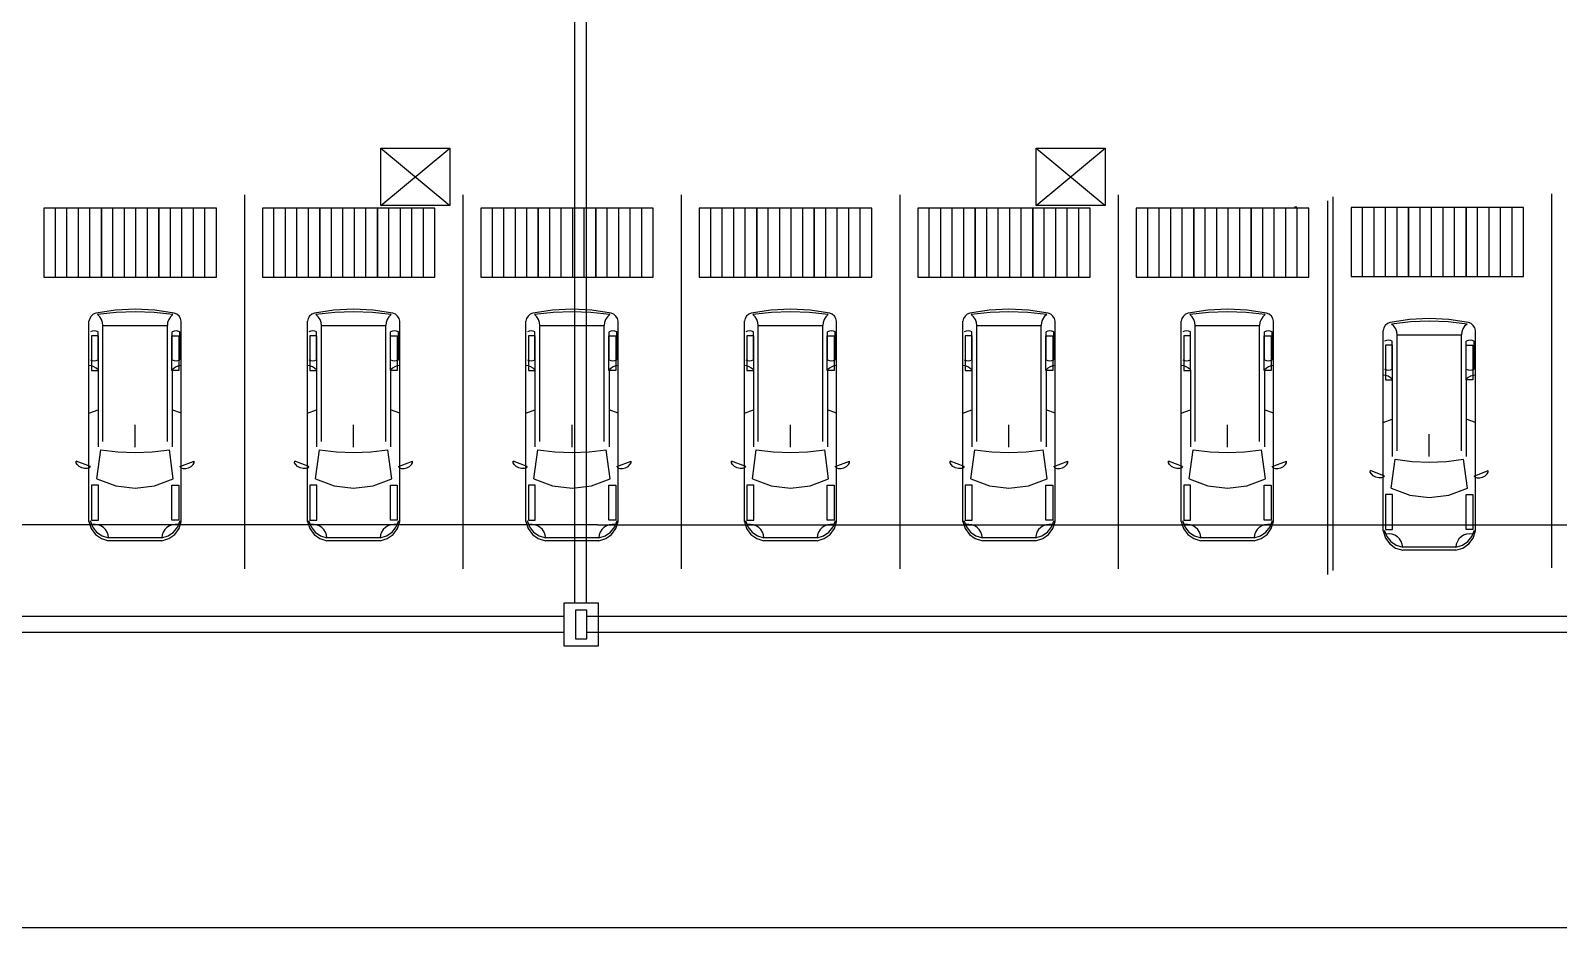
# Model space of a CAD drawing. Header units: metres. Extents: x 2 to 323, y -2 to 254.
# Drawn here: x 157.73 to 184.31, y 7.56 to 23.16 of the extents above; entities that cross this region are included whole.
import ezdxf

# ---------------------------------------------------------------- set-up
doc = ezdxf.new("R2010")
doc.units = ezdxf.units.M
for name, color, linetype in [('0-EST CORTE', 7, 'Continuous'), ('0-MUROS EXISTENTES', 7, 'Continuous'), ('0-PROYECCIONES', 7, 'Continuous'), ('0-VISTA-015', 7, 'Continuous'), ('00', 7, 'Continuous'), ('000 ALE LINEA DE CALLES', 7, 'Continuous'), ('EQ - Pallets', 7, 'Continuous'), ('PDF_2015_FC_1º Etapa_Columnas Nave', 7, 'Continuous')]:
    doc.layers.add(name, color=color, linetype=linetype)

msp = doc.modelspace()

# ---------------------------------------------------------------- linework, layer by layer
for p, q in [((157.964, 20.065), (157.964, 18.865)), ((158.964, 20.065), (157.964, 20.065)), ((158.164, 18.865), (158.164, 20.065)), ((158.364, 18.865), (158.364, 20.065)), ((158.564, 18.865), (158.564, 20.065)), ((158.764, 18.865), (158.764, 20.065)), ((158.964, 20.065), (158.964, 18.865)), ((159.964, 20.065), (158.964, 20.065)), ((158.964, 18.865), (158.964, 20.065)), ((159.164, 18.865), (159.164, 20.065)), ((159.364, 18.865), (159.364, 20.065)), ((159.564, 18.865), (159.564, 20.065)), ((159.764, 18.865), (159.764, 20.065)), ((159.964, 20.065), (159.964, 18.865)), ((160.964, 20.065), (159.964, 20.065)), ((159.964, 18.865), (159.964, 20.065)), ((160.164, 18.865), (160.164, 20.065)), ((160.364, 18.865), (160.364, 20.065)), ((160.564, 18.865), (160.564, 20.065)), ((160.764, 18.865), (160.764, 20.065)), ((160.964, 18.865), (160.964, 20.065)), ((161.764, 20.065), (161.764, 18.865)), ((162.764, 20.065), (161.764, 20.065)), ((161.964, 18.865), (161.964, 20.065)), ((162.164, 18.865), (162.164, 20.065)), ((162.364, 18.865), (162.364, 20.065)), ((162.564, 18.865), (162.564, 20.065)), ((162.764, 20.065), (162.764, 18.865)), ((163.764, 20.065), (162.764, 20.065)), ((162.764, 18.865), (162.764, 20.065)), ((162.964, 18.865), (162.964, 20.065)), ((163.164, 18.865), (163.164, 20.065)), ((163.364, 18.865), (163.364, 20.065)), ((163.564, 18.865), (163.564, 20.065)), ((163.764, 20.065), (163.764, 18.865)), ((164.764, 20.065), (163.764, 20.065)), ((163.764, 18.865), (163.764, 20.065)), ((163.964, 18.865), (163.964, 20.065)), ((164.164, 18.865), (164.164, 20.065)), ((164.364, 18.865), (164.364, 20.065)), ((164.564, 18.865), (164.564, 20.065)), ((164.764, 18.865), (164.764, 20.065)), ((165.564, 20.065), (165.564, 18.865)), ((166.564, 20.065), (165.564, 20.065)), ((165.764, 18.865), (165.764, 20.065)), ((165.964, 18.865), (165.964, 20.065)), ((166.164, 18.865), (166.164, 20.065)), ((166.364, 18.865), (166.364, 20.065)), ((166.564, 20.065), (166.564, 18.865)), ((167.564, 20.065), (166.564, 20.065)), ((166.564, 18.865), (166.564, 20.065)), ((166.764, 18.865), (166.764, 20.065)), ((166.964, 18.865), (166.964, 20.065)), ((167.164, 18.865), (167.164, 20.065)), ((167.364, 18.865), (167.364, 20.065)), ((167.564, 20.065), (167.564, 18.865)), ((168.564, 20.065), (167.564, 20.065)), ((167.564, 18.865), (167.564, 20.065)), ((167.764, 18.865), (167.764, 20.065)), ((167.964, 18.865), (167.964, 20.065)), ((168.164, 18.865), (168.164, 20.065)), ((168.364, 18.865), (168.364, 20.065)), ((168.564, 18.865), (168.564, 20.065)), ((169.364, 20.065), (169.364, 18.865)), ((170.364, 20.065), (169.364, 20.065)), ((169.564, 18.865), (169.564, 20.065)), ((169.764, 18.865), (169.764, 20.065)), ((169.964, 18.865), (169.964, 20.065)), ((170.164, 18.865), (170.164, 20.065)), ((170.364, 20.065), (170.364, 18.865)), ((171.364, 20.065), (170.364, 20.065)), ((170.364, 18.865), (170.364, 20.065)), ((170.564, 18.865), (170.564, 20.065)), ((170.764, 18.865), (170.764, 20.065)), ((170.964, 18.865), (170.964, 20.065)), ((171.164, 18.865), (171.164, 20.065)), ((171.364, 20.065), (171.364, 18.865)), ((172.364, 20.065), (171.364, 20.065)), ((171.364, 18.865), (171.364, 20.065)), ((171.564, 18.865), (171.564, 20.065)), ((171.764, 18.865), (171.764, 20.065)), ((171.964, 18.865), (171.964, 20.065)), ((172.164, 18.865), (172.164, 20.065)), ((172.364, 18.865), (172.364, 20.065)), ((173.164, 20.065), (173.164, 18.865)), ((174.164, 20.065), (173.164, 20.065)), ((173.364, 18.865), (173.364, 20.065)), ((173.564, 18.865), (173.564, 20.065)), ((173.764, 18.865), (173.764, 20.065)), ((173.964, 18.865), (173.964, 20.065)), ((174.164, 20.065), (174.164, 18.865)), ((175.164, 20.065), (174.164, 20.065)), ((174.164, 18.865), (174.164, 20.065)), ((174.364, 18.865), (174.364, 20.065)), ((174.564, 18.865), (174.564, 20.065)), ((174.764, 18.865), (174.764, 20.065)), ((174.964, 18.865), (174.964, 20.065)), ((175.164, 20.065), (175.164, 18.865)), ((176.164, 20.065), (175.164, 20.065)), ((175.164, 18.865), (175.164, 20.065)), ((175.364, 18.865), (175.364, 20.065)), ((175.564, 18.865), (175.564, 20.065)), ((175.764, 18.865), (175.764, 20.065)), ((175.964, 18.865), (175.964, 20.065)), ((176.164, 18.865), (176.164, 20.065)), ((176.964, 20.065), (176.964, 18.865)), ((177.964, 20.065), (176.964, 20.065)), ((177.164, 18.865), (177.164, 20.065)), ((177.364, 18.865), (177.364, 20.065)), ((177.564, 18.865), (177.564, 20.065)), ((177.764, 18.865), (177.764, 20.065)), ((177.964, 20.065), (177.964, 18.865)), ((178.964, 20.065), (177.964, 20.065)), ((177.964, 18.865), (177.964, 20.065)), ((178.164, 18.865), (178.164, 20.065)), ((178.364, 18.865), (178.364, 20.065)), ((178.564, 18.865), (178.564, 20.065)), ((178.764, 18.865), (178.764, 20.065)), ((178.964, 20.065), (178.964, 18.865)), ((179.964, 20.065), (178.964, 20.065)), ((178.964, 18.865), (178.964, 20.065)), ((179.164, 18.865), (179.164, 20.065)), ((179.364, 18.865), (179.364, 20.065)), ((179.564, 18.865), (179.564, 20.065)), ((179.764, 18.865), (179.764, 20.065)), ((179.964, 18.865), (179.964, 20.065)), ((180.703, 20.081), (180.703, 18.881)), ((181.703, 20.081), (180.703, 20.081)), ((180.903, 18.881), (180.903, 20.081)), ((181.103, 18.881), (181.103, 20.081)), ((181.303, 18.881), (181.303, 20.081)), ((181.503, 18.881), (181.503, 20.081)), ((181.703, 20.081), (181.703, 18.881)), ((182.703, 20.081), (181.703, 20.081)), ((181.703, 18.881), (181.703, 20.081)), ((181.903, 18.881), (181.903, 20.081)), ((182.103, 18.881), (182.103, 20.081)), ((182.303, 18.881), (182.303, 20.081)), ((182.503, 18.881), (182.503, 20.081)), ((182.703, 20.081), (182.703, 18.881)), ((183.703, 20.081), (182.703, 20.081)), ((182.703, 18.881), (182.703, 20.081)), ((182.903, 18.881), (182.903, 20.081)), ((183.103, 18.881), (183.103, 20.081)), ((183.303, 18.881), (183.303, 20.081)), ((183.503, 18.881), (183.503, 20.081)), ((183.703, 18.881), (183.703, 20.081)), ((180.703, 18.881), (181.703, 18.881)), ((181.703, 18.881), (182.703, 18.881)), ((182.703, 18.881), (183.703, 18.881)), ((157.964, 18.865), (158.964, 18.865)), ((158.964, 18.865), (159.964, 18.865)), ((159.964, 18.865), (160.964, 18.865)), ((161.764, 18.865), (162.764, 18.865)), ((162.764, 18.865), (163.764, 18.865)), ((163.764, 18.865), (164.764, 18.865)), ((165.564, 18.865), (166.564, 18.865)), ((166.564, 18.865), (167.564, 18.865)), ((167.564, 18.865), (168.564, 18.865)), ((169.364, 18.865), (170.364, 18.865)), ((170.364, 18.865), (171.364, 18.865)), ((171.364, 18.865), (172.364, 18.865)), ((173.164, 18.865), (174.164, 18.865)), ((174.164, 18.865), (175.164, 18.865)), ((175.164, 18.865), (176.164, 18.865)), ((176.964, 18.865), (177.964, 18.865)), ((177.964, 18.865), (178.964, 18.865)), ((178.964, 18.865), (179.964, 18.865)), ((158.748, 14.618), (158.748, 18.101)), ((160.353, 14.618), (160.353, 18.101)), ((162.548, 14.618), (162.548, 18.101)), ((164.153, 14.618), (164.153, 18.101)), ((166.348, 14.618), (166.348, 18.101)), ((167.953, 14.618), (167.953, 18.101)), ((170.148, 14.618), (170.148, 18.101)), ((171.753, 14.618), (171.753, 18.101)), ((173.948, 14.618), (173.948, 18.101)), ((175.553, 14.618), (175.553, 18.101)), ((177.748, 14.618), (177.748, 18.101)), ((179.353, 14.618), (179.353, 18.101)), ((158.906, 17.431), (158.906, 17.915)), ((158.99, 16.01), (158.99, 18.026)), ((158.99, 18.026), (160.111, 18.026)), ((160.111, 16.01), (160.111, 18.026)), ((160.195, 17.431), (160.195, 17.915)), ((160.329, 17.431), (160.329, 17.915)), ((162.706, 17.431), (162.706, 17.915)), ((162.79, 16.01), (162.79, 18.026)), ((162.79, 18.026), (163.911, 18.026)), ((163.911, 16.01), (163.911, 18.026)), ((163.995, 17.431), (163.995, 17.915)), ((164.129, 17.431), (164.129, 17.915)), ((166.506, 17.431), (166.506, 17.915)), ((166.59, 16.01), (166.59, 18.026)), ((166.59, 18.026), (167.711, 18.026)), ((167.711, 16.01), (167.711, 18.026)), ((167.795, 17.431), (167.795, 17.915)), ((167.929, 17.431), (167.929, 17.915)), ((170.306, 17.431), (170.306, 17.915)), ((170.39, 16.01), (170.39, 18.026)), ((170.39, 18.026), (171.511, 18.026)), ((171.511, 16.01), (171.511, 18.026)), ((171.595, 17.431), (171.595, 17.915)), ((171.729, 17.431), (171.729, 17.915)), ((174.106, 17.431), (174.106, 17.915)), ((174.19, 16.01), (174.19, 18.026)), ((174.19, 18.026), (175.311, 18.026)), ((175.311, 16.01), (175.311, 18.026)), ((175.395, 17.431), (175.395, 17.915)), ((175.529, 17.431), (175.529, 17.915)), ((177.906, 17.431), (177.906, 17.915)), ((177.99, 16.01), (177.99, 18.026)), ((177.99, 18.026), (179.111, 18.026)), ((179.111, 16.01), (179.111, 18.026)), ((179.195, 17.431), (179.195, 17.915)), ((179.329, 17.431), (179.329, 17.915)), ((181.259, 14.454), (181.259, 17.938)), ((181.501, 15.847), (181.501, 17.863)), ((181.501, 17.863), (182.622, 17.863)), ((182.622, 15.847), (182.622, 17.863)), ((182.864, 14.454), (182.864, 17.938)), ((181.417, 17.268), (181.417, 17.752)), ((182.706, 17.268), (182.706, 17.752)), ((182.84, 17.268), (182.84, 17.752)), ((158.906, 17.258), (158.906, 15.916)), ((160.195, 17.258), (160.195, 15.916)), ((162.706, 17.258), (162.706, 15.916)), ((163.995, 17.258), (163.995, 15.916)), ((166.506, 17.258), (166.506, 15.916)), ((167.795, 17.258), (167.795, 15.916)), ((170.306, 17.258), (170.306, 15.916)), ((171.595, 17.258), (171.595, 15.916)), ((174.106, 17.258), (174.106, 15.916)), ((175.395, 17.258), (175.395, 15.916)), ((177.906, 17.258), (177.906, 15.916)), ((179.195, 17.258), (179.195, 15.916)), ((181.417, 17.094), (181.417, 15.752)), ((182.706, 17.094), (182.706, 15.752)), ((158.748, 16.504), (158.906, 16.563)), ((160.353, 16.504), (160.195, 16.563)), ((162.548, 16.504), (162.706, 16.563)), ((164.153, 16.504), (163.995, 16.563)), ((166.348, 16.504), (166.506, 16.563)), ((167.953, 16.504), (167.795, 16.563)), ((170.148, 16.504), (170.306, 16.563)), ((171.753, 16.504), (171.595, 16.563)), ((173.948, 16.504), (174.106, 16.563)), ((175.553, 16.504), (175.395, 16.563)), ((177.748, 16.504), (177.906, 16.563)), ((179.353, 16.504), (179.195, 16.563)), ((159.551, 15.914), (159.551, 16.3)), ((163.351, 15.914), (163.351, 16.3)), ((167.151, 15.914), (167.151, 16.3)), ((170.951, 15.914), (170.951, 16.3)), ((174.751, 15.914), (174.751, 16.3)), ((178.551, 15.914), (178.551, 16.3)), ((181.259, 16.341), (181.417, 16.399)), ((182.864, 16.341), (182.706, 16.399)), ((182.062, 15.751), (182.062, 16.137)), ((158.887, 15.361), (158.955, 15.864)), ((160.214, 15.361), (160.146, 15.864)), ((162.687, 15.361), (162.755, 15.864)), ((164.014, 15.361), (163.946, 15.864)), ((166.487, 15.361), (166.555, 15.864)), ((167.814, 15.361), (167.746, 15.864)), ((170.287, 15.361), (170.355, 15.864)), ((171.614, 15.361), (171.546, 15.864)), ((174.087, 15.361), (174.155, 15.864)), ((175.414, 15.361), (175.346, 15.864)), ((177.887, 15.361), (177.955, 15.864)), ((179.214, 15.361), (179.146, 15.864)), ((181.399, 15.197), (181.466, 15.701)), ((182.725, 15.197), (182.658, 15.701)), ((158.772, 15.574), (158.526, 15.67)), ((160.329, 15.574), (160.576, 15.67)), ((162.572, 15.574), (162.326, 15.67)), ((164.129, 15.574), (164.376, 15.67)), ((166.372, 15.574), (166.126, 15.67)), ((167.929, 15.574), (168.176, 15.67)), ((170.172, 15.574), (169.926, 15.67)), ((171.729, 15.574), (171.976, 15.67)), ((173.972, 15.574), (173.726, 15.67)), ((175.529, 15.574), (175.776, 15.67)), ((177.772, 15.574), (177.526, 15.67)), ((179.329, 15.574), (179.576, 15.67)), ((181.283, 15.41), (181.037, 15.507)), ((182.84, 15.41), (183.087, 15.507)), ((160.014, 14.334), (159.088, 14.334)), ((160.014, 14.285), (159.088, 14.285)), ((163.814, 14.334), (162.888, 14.334)), ((163.814, 14.285), (162.888, 14.285)), ((167.614, 14.334), (166.688, 14.334)), ((167.614, 14.285), (166.688, 14.285)), ((171.414, 14.334), (170.488, 14.334)), ((171.414, 14.285), (170.488, 14.285)), ((175.214, 14.334), (174.288, 14.334)), ((175.214, 14.285), (174.288, 14.285)), ((179.014, 14.334), (178.088, 14.334)), ((179.014, 14.285), (178.088, 14.285)), ((182.525, 14.171), (181.599, 14.171)), ((182.525, 14.121), (181.599, 14.121))]:
    msp.add_line(p, q)
for points in [[(158.869, 18.244), (158.823, 18.224), (158.786, 18.192), (158.76, 18.15), (158.748, 18.101)], [(160.232, 18.244), (159.893, 18.294), (159.551, 18.311), (159.209, 18.294), (158.869, 18.244)], [(160.207, 18.217), (159.879, 18.253), (159.551, 18.265), (159.222, 18.253), (158.895, 18.217)], [(158.99, 18.026), (158.985, 18.082), (158.967, 18.134), (158.936, 18.179), (158.895, 18.217)], [(160.207, 18.217), (160.165, 18.179), (160.135, 18.134), (160.116, 18.082), (160.111, 18.026)], [(160.353, 18.101), (160.341, 18.15), (160.315, 18.192), (160.278, 18.224), (160.232, 18.244)], [(162.669, 18.244), (162.623, 18.224), (162.586, 18.192), (162.56, 18.15), (162.548, 18.101)], [(164.032, 18.244), (163.693, 18.294), (163.351, 18.311), (163.009, 18.294), (162.669, 18.244)], [(164.007, 18.217), (163.679, 18.253), (163.351, 18.265), (163.022, 18.253), (162.695, 18.217)], [(162.79, 18.026), (162.785, 18.082), (162.767, 18.134), (162.736, 18.179), (162.695, 18.217)], [(164.007, 18.217), (163.965, 18.179), (163.935, 18.134), (163.916, 18.082), (163.911, 18.026)], [(164.153, 18.101), (164.141, 18.15), (164.115, 18.192), (164.078, 18.224), (164.032, 18.244)], [(166.469, 18.244), (166.423, 18.224), (166.386, 18.192), (166.36, 18.15), (166.348, 18.101)], [(167.832, 18.244), (167.493, 18.294), (167.151, 18.311), (166.809, 18.294), (166.469, 18.244)], [(167.807, 18.217), (167.479, 18.253), (167.151, 18.265), (166.822, 18.253), (166.495, 18.217)], [(166.59, 18.026), (166.585, 18.082), (166.567, 18.134), (166.536, 18.179), (166.495, 18.217)], [(167.807, 18.217), (167.765, 18.179), (167.735, 18.134), (167.716, 18.082), (167.711, 18.026)], [(167.953, 18.101), (167.941, 18.15), (167.915, 18.192), (167.878, 18.224), (167.832, 18.244)], [(170.269, 18.244), (170.223, 18.224), (170.186, 18.192), (170.16, 18.15), (170.148, 18.101)], [(171.632, 18.244), (171.293, 18.294), (170.951, 18.311), (170.609, 18.294), (170.269, 18.244)], [(171.607, 18.217), (171.279, 18.253), (170.951, 18.265), (170.622, 18.253), (170.295, 18.217)], [(170.39, 18.026), (170.385, 18.082), (170.367, 18.134), (170.336, 18.179), (170.295, 18.217)], [(171.607, 18.217), (171.565, 18.179), (171.535, 18.134), (171.516, 18.082), (171.511, 18.026)], [(171.753, 18.101), (171.741, 18.15), (171.715, 18.192), (171.678, 18.224), (171.632, 18.244)], [(174.069, 18.244), (174.023, 18.224), (173.986, 18.192), (173.96, 18.15), (173.948, 18.101)], [(175.432, 18.244), (175.093, 18.294), (174.751, 18.311), (174.409, 18.294), (174.069, 18.244)], [(175.407, 18.217), (175.079, 18.253), (174.751, 18.265), (174.422, 18.253), (174.095, 18.217)], [(174.19, 18.026), (174.185, 18.082), (174.167, 18.134), (174.136, 18.179), (174.095, 18.217)], [(175.407, 18.217), (175.365, 18.179), (175.335, 18.134), (175.316, 18.082), (175.311, 18.026)], [(175.553, 18.101), (175.541, 18.15), (175.515, 18.192), (175.478, 18.224), (175.432, 18.244)], [(177.869, 18.244), (177.823, 18.224), (177.786, 18.192), (177.76, 18.15), (177.748, 18.101)], [(179.232, 18.244), (178.893, 18.294), (178.551, 18.311), (178.209, 18.294), (177.869, 18.244)], [(179.207, 18.217), (178.879, 18.253), (178.551, 18.265), (178.222, 18.253), (177.895, 18.217)], [(177.99, 18.026), (177.985, 18.082), (177.967, 18.134), (177.936, 18.179), (177.895, 18.217)], [(179.207, 18.217), (179.165, 18.179), (179.135, 18.134), (179.116, 18.082), (179.111, 18.026)], [(179.353, 18.101), (179.341, 18.15), (179.315, 18.192), (179.278, 18.224), (179.232, 18.244)], [(181.38, 18.08), (181.334, 18.06), (181.297, 18.028), (181.271, 17.987), (181.259, 17.938)], [(182.743, 18.08), (182.404, 18.131), (182.062, 18.148), (181.72, 18.131), (181.38, 18.08)], [(182.718, 18.053), (182.391, 18.09), (182.062, 18.102), (181.733, 18.09), (181.406, 18.053)], [(182.864, 17.938), (182.852, 17.987), (182.826, 18.028), (182.789, 18.06), (182.743, 18.08)], [(158.906, 17.915), (158.874, 17.929), (158.839, 17.933), (158.805, 17.929), (158.773, 17.915)], [(160.329, 17.915), (160.296, 17.929), (160.262, 17.933), (160.228, 17.929), (160.195, 17.915)], [(162.706, 17.915), (162.674, 17.929), (162.639, 17.933), (162.605, 17.929), (162.573, 17.915)], [(164.129, 17.915), (164.096, 17.929), (164.062, 17.933), (164.028, 17.929), (163.995, 17.915)], [(166.506, 17.915), (166.474, 17.929), (166.439, 17.933), (166.405, 17.929), (166.373, 17.915)], [(167.929, 17.915), (167.896, 17.929), (167.862, 17.933), (167.828, 17.929), (167.795, 17.915)], [(170.306, 17.915), (170.274, 17.929), (170.239, 17.933), (170.205, 17.929), (170.173, 17.915)], [(171.729, 17.915), (171.696, 17.929), (171.662, 17.933), (171.628, 17.929), (171.595, 17.915)], [(174.106, 17.915), (174.074, 17.929), (174.039, 17.933), (174.005, 17.929), (173.973, 17.915)], [(175.529, 17.915), (175.496, 17.929), (175.462, 17.933), (175.428, 17.929), (175.395, 17.915)], [(177.906, 17.915), (177.874, 17.929), (177.839, 17.933), (177.805, 17.929), (177.773, 17.915)], [(179.329, 17.915), (179.296, 17.929), (179.262, 17.933), (179.228, 17.929), (179.195, 17.915)], [(181.501, 17.863), (181.496, 17.918), (181.478, 17.97), (181.447, 18.016), (181.406, 18.053)], [(182.718, 18.053), (182.676, 18.016), (182.646, 17.97), (182.627, 17.918), (182.622, 17.863)], [(181.417, 17.752), (181.385, 17.765), (181.35, 17.77), (181.316, 17.765), (181.284, 17.752)], [(182.84, 17.752), (182.807, 17.765), (182.773, 17.77), (182.739, 17.765), (182.706, 17.752)], [(158.906, 17.258), (158.872, 17.287), (158.834, 17.309), (158.792, 17.324), (158.748, 17.33)], [(158.773, 17.431), (158.805, 17.418), (158.839, 17.414), (158.874, 17.418), (158.906, 17.431)], [(160.195, 17.431), (160.228, 17.418), (160.262, 17.414), (160.296, 17.418), (160.329, 17.431)], [(160.353, 17.33), (160.309, 17.324), (160.267, 17.309), (160.229, 17.287), (160.195, 17.258)], [(162.706, 17.258), (162.672, 17.287), (162.634, 17.309), (162.592, 17.324), (162.548, 17.33)], [(162.573, 17.431), (162.605, 17.418), (162.639, 17.414), (162.674, 17.418), (162.706, 17.431)], [(163.995, 17.431), (164.028, 17.418), (164.062, 17.414), (164.096, 17.418), (164.129, 17.431)], [(164.153, 17.33), (164.109, 17.324), (164.067, 17.309), (164.029, 17.287), (163.995, 17.258)], [(166.506, 17.258), (166.472, 17.287), (166.434, 17.309), (166.392, 17.324), (166.348, 17.33)], [(166.373, 17.431), (166.405, 17.418), (166.439, 17.414), (166.474, 17.418), (166.506, 17.431)], [(167.795, 17.431), (167.828, 17.418), (167.862, 17.414), (167.896, 17.418), (167.929, 17.431)], [(167.953, 17.33), (167.909, 17.324), (167.867, 17.309), (167.829, 17.287), (167.795, 17.258)], [(170.306, 17.258), (170.272, 17.287), (170.234, 17.309), (170.192, 17.324), (170.148, 17.33)], [(170.173, 17.431), (170.205, 17.418), (170.239, 17.414), (170.274, 17.418), (170.306, 17.431)], [(171.595, 17.431), (171.628, 17.418), (171.662, 17.414), (171.696, 17.418), (171.729, 17.431)], [(171.753, 17.33), (171.709, 17.324), (171.667, 17.309), (171.629, 17.287), (171.595, 17.258)], [(174.106, 17.258), (174.072, 17.287), (174.034, 17.309), (173.992, 17.324), (173.948, 17.33)], [(173.973, 17.431), (174.005, 17.418), (174.039, 17.414), (174.074, 17.418), (174.106, 17.431)], [(175.395, 17.431), (175.428, 17.418), (175.462, 17.414), (175.496, 17.418), (175.529, 17.431)], [(175.553, 17.33), (175.509, 17.324), (175.467, 17.309), (175.429, 17.287), (175.395, 17.258)], [(177.906, 17.258), (177.872, 17.287), (177.834, 17.309), (177.792, 17.324), (177.748, 17.33)], [(177.773, 17.431), (177.805, 17.418), (177.839, 17.414), (177.874, 17.418), (177.906, 17.431)], [(179.195, 17.431), (179.228, 17.418), (179.262, 17.414), (179.296, 17.418), (179.329, 17.431)], [(179.353, 17.33), (179.309, 17.324), (179.267, 17.309), (179.229, 17.287), (179.195, 17.258)], [(181.417, 17.094), (181.384, 17.124), (181.345, 17.146), (181.303, 17.16), (181.259, 17.166)], [(181.284, 17.268), (181.316, 17.255), (181.35, 17.25), (181.385, 17.255), (181.417, 17.268)], [(182.706, 17.268), (182.739, 17.255), (182.773, 17.25), (182.807, 17.255), (182.84, 17.268)], [(182.864, 17.166), (182.82, 17.16), (182.778, 17.146), (182.74, 17.124), (182.706, 17.094)], [(158.955, 15.864), (159.252, 15.828), (159.551, 15.816), (159.849, 15.828), (160.146, 15.864)], [(162.755, 15.864), (163.052, 15.828), (163.351, 15.816), (163.649, 15.828), (163.946, 15.864)], [(166.555, 15.864), (166.852, 15.828), (167.151, 15.816), (167.449, 15.828), (167.746, 15.864)], [(170.355, 15.864), (170.652, 15.828), (170.951, 15.816), (171.249, 15.828), (171.546, 15.864)], [(174.155, 15.864), (174.452, 15.828), (174.751, 15.816), (175.049, 15.828), (175.346, 15.864)], [(177.955, 15.864), (178.252, 15.828), (178.551, 15.816), (178.849, 15.828), (179.146, 15.864)], [(181.466, 15.701), (181.763, 15.664), (182.062, 15.652), (182.36, 15.664), (182.658, 15.701)], [(158.772, 15.574), (158.752, 15.551), (158.717, 15.54), (158.672, 15.541), (158.622, 15.554), (158.576, 15.578), (158.543, 15.608), (158.525, 15.64), (158.526, 15.67)], [(160.329, 15.574), (160.349, 15.551), (160.384, 15.54), (160.429, 15.541), (160.479, 15.554), (160.525, 15.578), (160.558, 15.608), (160.576, 15.64), (160.576, 15.67)], [(162.572, 15.574), (162.552, 15.551), (162.517, 15.54), (162.472, 15.541), (162.422, 15.554), (162.376, 15.578), (162.343, 15.608), (162.325, 15.64), (162.326, 15.67)], [(164.129, 15.574), (164.149, 15.551), (164.184, 15.54), (164.229, 15.541), (164.279, 15.554), (164.325, 15.578), (164.358, 15.608), (164.376, 15.64), (164.376, 15.67)], [(166.372, 15.574), (166.352, 15.551), (166.317, 15.54), (166.272, 15.541), (166.222, 15.554), (166.176, 15.578), (166.143, 15.608), (166.125, 15.64), (166.126, 15.67)], [(167.929, 15.574), (167.949, 15.551), (167.984, 15.54), (168.029, 15.541), (168.079, 15.554), (168.125, 15.578), (168.158, 15.608), (168.176, 15.64), (168.176, 15.67)], [(170.172, 15.574), (170.152, 15.551), (170.117, 15.54), (170.072, 15.541), (170.022, 15.554), (169.976, 15.578), (169.943, 15.608), (169.925, 15.64), (169.926, 15.67)], [(171.729, 15.574), (171.749, 15.551), (171.784, 15.54), (171.829, 15.541), (171.879, 15.554), (171.925, 15.578), (171.958, 15.608), (171.976, 15.64), (171.976, 15.67)], [(173.972, 15.574), (173.952, 15.551), (173.917, 15.54), (173.872, 15.541), (173.822, 15.554), (173.776, 15.578), (173.743, 15.608), (173.725, 15.64), (173.726, 15.67)], [(175.529, 15.574), (175.549, 15.551), (175.584, 15.54), (175.629, 15.541), (175.679, 15.554), (175.725, 15.578), (175.758, 15.608), (175.776, 15.64), (175.776, 15.67)], [(177.772, 15.574), (177.752, 15.551), (177.717, 15.54), (177.672, 15.541), (177.622, 15.554), (177.576, 15.578), (177.543, 15.608), (177.525, 15.64), (177.526, 15.67)], [(179.329, 15.574), (179.349, 15.551), (179.384, 15.54), (179.429, 15.541), (179.479, 15.554), (179.525, 15.578), (179.558, 15.608), (179.576, 15.64), (179.576, 15.67)], [(181.283, 15.41), (181.263, 15.388), (181.228, 15.376), (181.184, 15.377), (181.133, 15.391), (181.088, 15.415), (181.054, 15.445), (181.036, 15.476), (181.037, 15.507)], [(182.84, 15.41), (182.86, 15.388), (182.895, 15.376), (182.94, 15.377), (182.99, 15.391), (183.036, 15.415), (183.069, 15.445), (183.087, 15.476), (183.087, 15.507)], [(158.887, 15.361), (159.212, 15.239), (159.551, 15.199), (159.89, 15.239), (160.214, 15.361)], [(162.687, 15.361), (163.012, 15.239), (163.351, 15.199), (163.69, 15.239), (164.014, 15.361)], [(166.487, 15.361), (166.812, 15.239), (167.151, 15.199), (167.49, 15.239), (167.814, 15.361)], [(170.287, 15.361), (170.612, 15.239), (170.951, 15.199), (171.29, 15.239), (171.614, 15.361)], [(174.087, 15.361), (174.412, 15.239), (174.751, 15.199), (175.09, 15.239), (175.414, 15.361)], [(177.887, 15.361), (178.212, 15.239), (178.551, 15.199), (178.89, 15.239), (179.214, 15.361)], [(181.399, 15.197), (181.723, 15.076), (182.062, 15.036), (182.401, 15.076), (182.725, 15.197)], [(158.748, 14.618), (158.787, 14.495), (158.862, 14.394), (158.964, 14.322), (159.088, 14.285)], [(158.767, 14.634), (158.81, 14.525), (158.881, 14.435), (158.976, 14.369), (159.088, 14.334)], [(160.014, 14.334), (160.125, 14.369), (160.22, 14.435), (160.292, 14.525), (160.335, 14.634)], [(160.014, 14.285), (160.137, 14.322), (160.239, 14.394), (160.314, 14.495), (160.353, 14.618)], [(162.548, 14.618), (162.587, 14.495), (162.662, 14.394), (162.764, 14.322), (162.888, 14.285)], [(162.567, 14.634), (162.61, 14.525), (162.681, 14.435), (162.776, 14.369), (162.888, 14.334)], [(163.814, 14.334), (163.925, 14.369), (164.02, 14.435), (164.092, 14.525), (164.135, 14.634)], [(163.814, 14.285), (163.937, 14.322), (164.039, 14.394), (164.114, 14.495), (164.153, 14.618)], [(166.348, 14.618), (166.387, 14.495), (166.462, 14.394), (166.564, 14.322), (166.688, 14.285)], [(166.367, 14.634), (166.41, 14.525), (166.481, 14.435), (166.576, 14.369), (166.688, 14.334)], [(167.614, 14.334), (167.725, 14.369), (167.82, 14.435), (167.892, 14.525), (167.935, 14.634)], [(167.614, 14.285), (167.737, 14.322), (167.839, 14.394), (167.914, 14.495), (167.953, 14.618)], [(170.148, 14.618), (170.187, 14.495), (170.262, 14.394), (170.364, 14.322), (170.488, 14.285)], [(170.167, 14.634), (170.21, 14.525), (170.281, 14.435), (170.376, 14.369), (170.488, 14.334)], [(171.414, 14.334), (171.525, 14.369), (171.62, 14.435), (171.692, 14.525), (171.735, 14.634)], [(171.414, 14.285), (171.537, 14.322), (171.639, 14.394), (171.714, 14.495), (171.753, 14.618)], [(173.948, 14.618), (173.987, 14.495), (174.062, 14.394), (174.164, 14.322), (174.288, 14.285)], [(173.967, 14.634), (174.01, 14.525), (174.081, 14.435), (174.176, 14.369), (174.288, 14.334)], [(175.214, 14.334), (175.325, 14.369), (175.42, 14.435), (175.492, 14.525), (175.535, 14.634)], [(175.214, 14.285), (175.337, 14.322), (175.439, 14.394), (175.514, 14.495), (175.553, 14.618)], [(177.748, 14.618), (177.787, 14.495), (177.862, 14.394), (177.964, 14.322), (178.088, 14.285)], [(177.767, 14.634), (177.81, 14.525), (177.881, 14.435), (177.976, 14.369), (178.088, 14.334)], [(179.014, 14.334), (179.125, 14.369), (179.22, 14.435), (179.292, 14.525), (179.335, 14.634)], [(179.014, 14.285), (179.137, 14.322), (179.239, 14.394), (179.314, 14.495), (179.353, 14.618)], [(159.088, 14.334), (159.081, 14.386), (159.063, 14.435), (159.035, 14.479), (158.998, 14.516), (158.954, 14.544), (158.905, 14.562), (158.854, 14.569), (158.802, 14.565)], [(160.3, 14.565), (160.248, 14.569), (160.196, 14.562), (160.147, 14.544), (160.103, 14.516), (160.066, 14.479), (160.038, 14.435), (160.021, 14.386), (160.014, 14.334)], [(162.888, 14.334), (162.881, 14.386), (162.863, 14.435), (162.835, 14.479), (162.798, 14.516), (162.754, 14.544), (162.705, 14.562), (162.654, 14.569), (162.602, 14.565)], [(164.1, 14.565), (164.048, 14.569), (163.996, 14.562), (163.947, 14.544), (163.903, 14.516), (163.866, 14.479), (163.838, 14.435), (163.821, 14.386), (163.814, 14.334)], [(166.688, 14.334), (166.681, 14.386), (166.663, 14.435), (166.635, 14.479), (166.598, 14.516), (166.554, 14.544), (166.505, 14.562), (166.454, 14.569), (166.402, 14.565)], [(167.9, 14.565), (167.848, 14.569), (167.796, 14.562), (167.747, 14.544), (167.703, 14.516), (167.666, 14.479), (167.638, 14.435), (167.621, 14.386), (167.614, 14.334)], [(170.488, 14.334), (170.481, 14.386), (170.463, 14.435), (170.435, 14.479), (170.398, 14.516), (170.354, 14.544), (170.305, 14.562), (170.254, 14.569), (170.202, 14.565)], [(171.7, 14.565), (171.648, 14.569), (171.596, 14.562), (171.547, 14.544), (171.503, 14.516), (171.466, 14.479), (171.438, 14.435), (171.421, 14.386), (171.414, 14.334)], [(174.288, 14.334), (174.281, 14.386), (174.263, 14.435), (174.235, 14.479), (174.198, 14.516), (174.154, 14.544), (174.105, 14.562), (174.054, 14.569), (174.002, 14.565)], [(175.5, 14.565), (175.448, 14.569), (175.396, 14.562), (175.347, 14.544), (175.303, 14.516), (175.266, 14.479), (175.238, 14.435), (175.221, 14.386), (175.214, 14.334)], [(178.088, 14.334), (178.081, 14.386), (178.063, 14.435), (178.035, 14.479), (177.998, 14.516), (177.954, 14.544), (177.905, 14.562), (177.854, 14.569), (177.802, 14.565)], [(179.3, 14.565), (179.248, 14.569), (179.196, 14.562), (179.147, 14.544), (179.103, 14.516), (179.066, 14.479), (179.038, 14.435), (179.021, 14.386), (179.014, 14.334)], [(181.259, 14.454), (181.299, 14.332), (181.373, 14.231), (181.476, 14.158), (181.599, 14.121)], [(181.278, 14.47), (181.321, 14.361), (181.392, 14.271), (181.487, 14.206), (181.599, 14.171)], [(181.599, 14.171), (181.592, 14.223), (181.574, 14.272), (181.546, 14.315), (181.509, 14.352), (181.465, 14.381), (181.416, 14.399), (181.365, 14.406), (181.313, 14.401)], [(182.525, 14.171), (182.637, 14.206), (182.731, 14.271), (182.803, 14.361), (182.846, 14.47)], [(182.525, 14.121), (182.648, 14.158), (182.751, 14.231), (182.825, 14.332), (182.864, 14.454)], [(182.811, 14.401), (182.759, 14.406), (182.707, 14.399), (182.659, 14.381), (182.614, 14.352), (182.577, 14.315), (182.55, 14.272), (182.532, 14.223), (182.525, 14.171)]]:
    msp.add_lwpolyline(points)
for points in [[(158.911, 17.243), (158.911, 17.85), (158.791, 17.85), (158.791, 17.243), (158.911, 17.243)], [(160.191, 17.243), (160.191, 17.85), (160.311, 17.85), (160.311, 17.243), (160.191, 17.243)], [(162.711, 17.243), (162.711, 17.85), (162.591, 17.85), (162.591, 17.243), (162.711, 17.243)], [(163.991, 17.243), (163.991, 17.85), (164.111, 17.85), (164.111, 17.243), (163.991, 17.243)], [(166.511, 17.243), (166.511, 17.85), (166.391, 17.85), (166.391, 17.243), (166.511, 17.243)], [(167.791, 17.243), (167.791, 17.85), (167.911, 17.85), (167.911, 17.243), (167.791, 17.243)], [(170.311, 17.243), (170.311, 17.85), (170.191, 17.85), (170.191, 17.243), (170.311, 17.243)], [(171.591, 17.243), (171.591, 17.85), (171.711, 17.85), (171.711, 17.243), (171.591, 17.243)], [(174.111, 17.243), (174.111, 17.85), (173.991, 17.85), (173.991, 17.243), (174.111, 17.243)], [(175.391, 17.243), (175.391, 17.85), (175.511, 17.85), (175.511, 17.243), (175.391, 17.243)], [(177.911, 17.243), (177.911, 17.85), (177.791, 17.85), (177.791, 17.243), (177.911, 17.243)], [(179.191, 17.243), (179.191, 17.85), (179.311, 17.85), (179.311, 17.243), (179.191, 17.243)], [(181.422, 17.08), (181.422, 17.687), (181.302, 17.687), (181.302, 17.08), (181.422, 17.08)], [(182.702, 17.08), (182.702, 17.687), (182.822, 17.687), (182.822, 17.08), (182.702, 17.08)], [(158.911, 14.643), (158.911, 15.25), (158.791, 15.25), (158.791, 14.643), (158.911, 14.643)], [(160.191, 14.643), (160.191, 15.25), (160.311, 15.25), (160.311, 14.643), (160.191, 14.643)], [(162.711, 14.643), (162.711, 15.25), (162.591, 15.25), (162.591, 14.643), (162.711, 14.643)], [(163.991, 14.643), (163.991, 15.25), (164.111, 15.25), (164.111, 14.643), (163.991, 14.643)], [(166.511, 14.643), (166.511, 15.25), (166.391, 15.25), (166.391, 14.643), (166.511, 14.643)], [(167.791, 14.643), (167.791, 15.25), (167.911, 15.25), (167.911, 14.643), (167.791, 14.643)], [(170.311, 14.643), (170.311, 15.25), (170.191, 15.25), (170.191, 14.643), (170.311, 14.643)], [(171.591, 14.643), (171.591, 15.25), (171.711, 15.25), (171.711, 14.643), (171.591, 14.643)], [(174.111, 14.643), (174.111, 15.25), (173.991, 15.25), (173.991, 14.643), (174.111, 14.643)], [(175.391, 14.643), (175.391, 15.25), (175.511, 15.25), (175.511, 14.643), (175.391, 14.643)], [(177.911, 14.643), (177.911, 15.25), (177.791, 15.25), (177.791, 14.643), (177.911, 14.643)], [(179.191, 14.643), (179.191, 15.25), (179.311, 15.25), (179.311, 14.643), (179.191, 14.643)], [(181.422, 14.48), (181.422, 15.087), (181.302, 15.087), (181.302, 14.48), (181.422, 14.48)], [(182.702, 14.48), (182.702, 15.087), (182.822, 15.087), (182.822, 14.48), (182.702, 14.48)], [(167.609, 13.198), (167.009, 13.198), (167.009, 12.458), (167.609, 12.458), (167.609, 13.198)], [(167.609, 13.198), (167.009, 13.198), (167.009, 12.458), (167.609, 12.458), (167.609, 13.198)], [(167.609, 13.198), (167.009, 13.198), (167.009, 12.458), (167.609, 12.458), (167.609, 13.198)], [(167.609, 13.198), (167.009, 13.198), (167.009, 12.458), (167.609, 12.458), (167.609, 13.198)]]:
    msp.add_lwpolyline(points, close=True)
at = {"layer": '0-EST CORTE'}
msp.add_lwpolyline([(167.409, 13.078), (167.209, 13.078), (167.209, 12.578), (167.409, 12.578), (167.409, 13.078)], close=True, dxfattribs=at)
msp.add_lwpolyline([(167.409, 13.078), (167.209, 13.078), (167.209, 12.578), (167.409, 12.578), (167.409, 13.078)], close=True, dxfattribs=at)
at = {"layer": '0-MUROS EXISTENTES'}
for p, q in [((167.609, 13.198), (167.009, 13.198)), ((167.009, 13.198), (167.009, 12.458)), ((167.609, 13.198), (167.009, 13.198)), ((167.009, 13.198), (167.009, 12.458)), ((167.609, 13.198), (167.009, 13.198)), ((167.009, 13.198), (167.009, 12.458)), ((167.609, 13.198), (167.009, 13.198)), ((167.009, 13.198), (167.009, 12.458)), ((167.409, 13.078), (167.209, 13.078)), ((167.209, 13.078), (167.209, 12.578)), ((167.409, 13.078), (167.209, 13.078)), ((167.209, 13.078), (167.209, 12.578)), ((167.409, 13.078), (167.209, 13.078)), ((167.209, 13.078), (167.209, 12.578)), ((167.409, 13.078), (167.209, 13.078)), ((167.209, 13.078), (167.209, 12.578)), ((167.409, 12.578), (167.409, 13.078)), ((167.409, 12.578), (167.409, 13.078)), ((167.409, 12.578), (167.409, 13.078)), ((167.409, 12.578), (167.409, 13.078)), ((167.609, 12.458), (167.609, 13.198)), ((167.609, 12.458), (167.609, 13.198)), ((167.609, 12.458), (167.609, 13.198)), ((167.609, 12.458), (167.609, 13.198)), ((167.209, 12.578), (167.409, 12.578)), ((167.209, 12.578), (167.409, 12.578)), ((167.209, 12.578), (167.409, 12.578)), ((167.209, 12.578), (167.409, 12.578)), ((167.009, 12.458), (167.609, 12.458)), ((167.009, 12.458), (167.609, 12.458)), ((167.009, 12.458), (167.609, 12.458)), ((167.009, 12.458), (167.609, 12.458))]:
    msp.add_line(p, q, dxfattribs=at)
at = {"layer": '0-PROYECCIONES'}
for p, q in [((167.196, 37.311), (167.196, 13.198)), ((167.196, 37.311), (167.196, 13.198)), ((167.396, 37.311), (167.396, 13.198)), ((167.396, 37.311), (167.396, 13.198)), ((167.396, 37.311), (167.396, 13.198)), ((167.396, 37.311), (167.396, 13.198)), ((167.009, 12.968), (149.609, 12.968)), ((167.009, 12.968), (149.609, 12.968)), ((185.209, 12.968), (167.409, 12.968)), ((185.209, 12.968), (167.409, 12.968)), ((167.009, 12.688), (149.609, 12.688)), ((167.009, 12.688), (149.609, 12.688)), ((185.209, 12.688), (167.409, 12.688)), ((185.209, 12.688), (167.409, 12.688))]:
    msp.add_line(p, q, dxfattribs=at)
at = {"layer": '0-VISTA-015'}
for q in [(121.37, 14.561), (121.37, 14.561), (271.989, 14.561), (271.989, 14.561)]:
    msp.add_line((167.596, 14.561), q, dxfattribs=at)
at = {"layer": '00'}
msp.add_line((37.856, 7.561), (192.761, 7.561), dxfattribs=at)
msp.add_line((37.856, 7.561), (192.761, 7.561), dxfattribs=at)
at = {"layer": '000 ALE LINEA DE CALLES'}
for p, q in [((161.451, 20.298), (161.451, 13.798)), ((161.451, 20.298), (161.451, 13.798)), ((165.251, 20.298), (165.251, 13.798)), ((165.251, 20.298), (165.251, 13.798)), ((169.051, 20.298), (169.051, 13.798)), ((169.051, 20.298), (169.051, 13.798)), ((172.851, 20.298), (172.851, 13.798)), ((172.851, 20.298), (172.851, 13.798)), ((176.651, 20.298), (176.651, 13.798)), ((176.651, 20.298), (176.651, 13.798)), ((180.385, 20.265), (180.385, 13.765)), ((184.19, 20.314), (184.19, 13.814)), ((184.19, 20.314), (184.19, 13.814)), ((180.293, 20.197), (180.293, 13.697))]:
    msp.add_line(p, q, dxfattribs=at)
at = {"layer": 'EQ - Pallets'}
for p, q in [((163.823, 21.111), (165.023, 20.111)), ((163.823, 20.111), (165.023, 21.111)), ((175.223, 21.111), (176.423, 20.111)), ((175.223, 20.111), (176.423, 21.111))]:
    msp.add_line(p, q, dxfattribs=at)
for points in [[(163.823, 21.111), (165.023, 21.111), (165.023, 20.111), (163.823, 20.111), (163.823, 21.111)], [(175.223, 21.111), (176.423, 21.111), (176.423, 20.111), (175.223, 20.111), (175.223, 21.111)]]:
    msp.add_lwpolyline(points, close=True, dxfattribs=at)
at = {"layer": 'PDF_2015_FC_1º Etapa_Columnas Nave'}
msp.add_lwpolyline([(179.719, 20.082), (179.76, 20.082), (179.719, 20.082)], close=True, dxfattribs=at)

doc.saveas('drawing.dxf')
